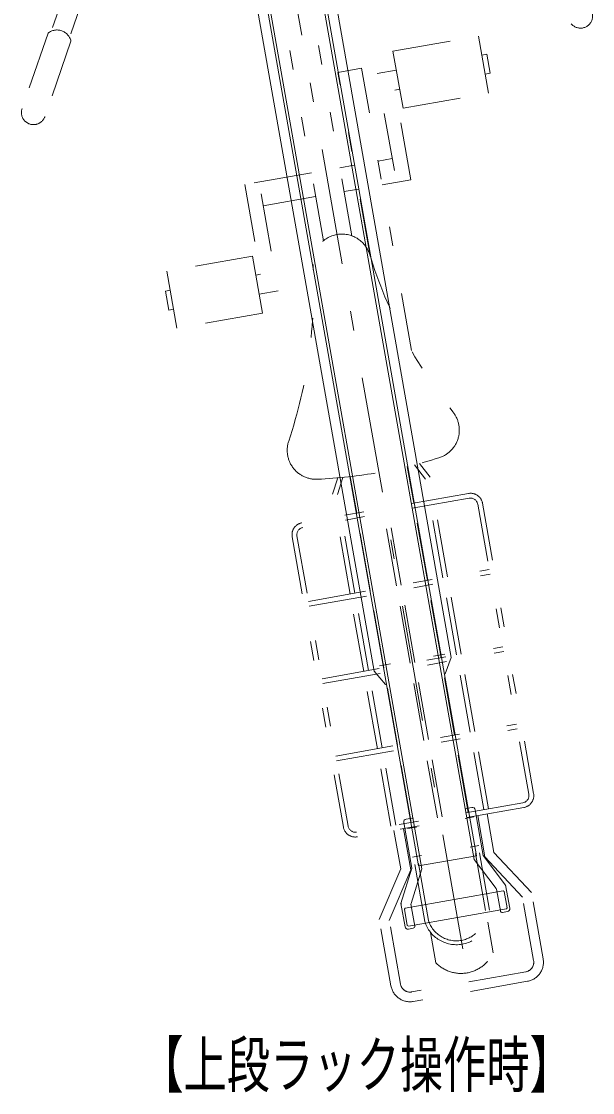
# Model space of a CAD drawing. Units: millimetres, scale not verified. Extents: x -5740 to 6033, y -4020 to 4020.
# Drawn here: x -2704 to -2113, y -2404 to -1295 of the extents above; entities that cross this region are included whole.
import ezdxf
from ezdxf.enums import TextEntityAlignment as Align

# ---------------------------------------------------------------- set-up
doc = ezdxf.new("R2010")
doc.units = ezdxf.units.MM
doc.header["$LTSCALE"] = 10
doc.linetypes.add('USER4', pattern=[24, 12, -5, 2, -5])
doc.linetypes.add('USER6', pattern=[25, 6, -5, 2, -5, 2, -5])
for name, color, linetype, lineweight in [('0-0_0', 7, 'Continuous', 18), ('0-B_2-D', 4, 'USER6', 18), ('0-C_2-F', 3, 'Continuous', 18)]:
    doc.layers.add(name, color=color, linetype=linetype, lineweight=lineweight)
doc.styles.add('ＭＳ ゴシック', font='')
doc.styles.get('ＭＳ ゴシック').set_extended_font_data('MS Gothic')

# ---------------------------------------------------------------- blocks, each defined once
blk = doc.blocks.new('UP-RACK-TOP_5')
at = {"layer": '0-0_0', "color": 3, "linetype": 'USER4'}
for p, q in [((0, -1954.5), (0, 30)), ((-34.34, -1651), (-22.61, -1651)), ((34.34, -1651), (22.61, -1651)), ((-34.8, -1822), (-25.59, -1822)), ((34.8, -1822), (25.59, -1822)), ((-34.8, -1852), (-25.59, -1852)), ((34.8, -1852), (25.59, -1852))]:
    blk.add_line(p, q, dxfattribs=at)
at = {"layer": '0-0_0'}
for p, q in [((-30.5, -112), (-30.5, -1862)), ((-27.5, -112), (-27.5, -1865.5)), ((27.5, -112), (27.5, -1865.5)), ((30.5, -112), (30.5, -1862)), ((-40.5, -124.24), (-40.5, -1655.41)), ((40.5, -124.24), (40.5, -1655.41)), ((-31.5, -1671), (-40.5, -1655.41)), ((31.5, -1671), (40.5, -1655.41)), ((-31.5, -1671), (-30.5, -1671)), ((31.5, -1671), (30.5, -1671)), ((-37.5, -1815), (-37.5, -1863.08)), ((-34.5, -1812), (-28.5, -1812)), ((34.5, -1812), (28.5, -1812)), ((37.5, -1815), (37.5, -1863.08)), ((30.5, -1862), (-30.5, -1862)), ((-37.5, -1863.08), (-55, -1897.08)), ((-27.5, -1865.5), (-44.67, -1898.85)), ((27.5, -1865.5), (44.67, -1898.85)), ((37.5, -1863.08), (55, -1897.08)), ((-55, -1921.5), (-55, -1897.08)), ((-52.5, -1903.5), (-51.5, -1902.5)), ((-52.5, -1920.5), (-52.5, -1903.5)), ((51.5, -1902.5), (-51.5, -1902.5)), ((-45, -1922.5), (-45, -1899.5)), ((45, -1922.5), (45, -1899.5)), ((52.5, -1903.5), (51.5, -1902.5)), ((52.5, -1920.5), (52.5, -1903.5)), ((55, -1921.5), (55, -1897.08)), ((-51.5, -1921.5), (-52.5, -1920.5)), ((-47, -1924.5), (-52, -1924.5)), ((51.5, -1921.5), (-51.5, -1921.5)), ((47, -1924.5), (52, -1924.5)), ((52.5, -1920.5), (51.5, -1921.5))]:
    blk.add_line(p, q, dxfattribs=at)
for centre, radius, start, end in [((-34.5, -1815), 3, 90, 180), ((-28.5, -1813), 1, 0, 90), ((28.5, -1813), 1, 90, 180), ((34.5, -1815), 3, 0, 90), ((-40.5, -1862.35), 3, 332.765, 0), ((-30.5, -1864.77), 3, 332.765, 0), ((30.5, -1864.77), 3, 180, 207.235), ((40.5, -1862.35), 3, 180, 207.235), ((-52, -1897.8), 3, 152.765, 180), ((-42, -1900.23), 3, 152.765, 180), ((42, -1900.23), 3, 0, 27.235), ((52, -1897.8), 3, 0, 27.235), ((-52, -1921.5), 3, 180, 270), ((-47, -1922.5), 2, 270, 0), ((47, -1922.5), 2, 180, 270), ((52, -1921.5), 3, 270, 0)]:
    blk.add_arc(centre, radius, start, end, dxfattribs=at)
blk = doc.blocks.new('UP-CYC-TOP_0')
at = {"layer": '0-B_2-D'}
for p, q in [((-223.6, 1110.01), (-254.7, 1053.93)), ((-206.11, 1100.31), (-237.21, 1044.23)), ((-15, 791.3), (-15, 1100.48)), ((15, 791.3), (15, 1100.48)), ((-258.35, 1052.5), (-298.43, 980.22)), ((-236.48, 1040.37), (-276.57, 968.09)), ((236.48, 1040.37), (276.57, 968.09)), ((180, 912.12), (180, 972.12)), ((55, 960.32), (30, 960.32)), ((30, 767.24), (30, 960.32)), ((55, 663.63), (55, 960.32)), ((70, 952.12), (90, 952.12)), ((70, 850.32), (70, 952.12)), ((180, 952.12), (185, 952.12)), ((185, 932.12), (185, 952.12)), ((85, 932.12), (90, 932.12)), ((180, 932.12), (185, 932.12)), ((90, 912.12), (180, 912.12)), ((30, 862.82), (15, 862.82)), ((70, 862.82), (55, 862.82)), ((-70, 850.32), (-70, 748.53)), ((-70, 837.82), (-15, 837.82)), ((15, 837.82), (30, 837.82)), ((-90, 788.52), (-90, 728.53)), ((-85, 768.53), (-90, 768.53)), ((-180, 748.53), (-185, 748.53)), ((-70, 748.53), (-90, 748.53)), ((-90, 728.53), (-180, 728.53)), ((-46.25, 530.24), (-37.54, 546.74)), ((-30, 507.82), (-30, 546.22)), ((30, 507.82), (30, 546.22)), ((46.25, 530.24), (37.54, 546.74)), ((-46.25, 426.57), (-46.25, 530.24)), ((46.25, 426.57), (46.25, 530.24)), ((87.5, 507.82), (-87.5, 507.82)), ((87.5, 502.82), (-87.5, 502.82)), ((-30, 426.57), (-30, 502.82)), ((-2.5, 426.57), (-2.5, 502.82)), ((2.5, 426.57), (2.5, 502.82)), ((30, 426.57), (30, 502.82)), ((-100, 495.32), (-100, 190.32)), ((-95, 495.32), (-95, 190.32)), ((95, 495.32), (95, 190.32)), ((100, 495.32), (100, 190.32)), ((-95, 426.57), (95, 426.57)), ((-95, 421.57), (95, 421.57)), ((-51.25, 345.32), (-51.25, 421.57)), ((-46.25, 345.32), (-46.25, 421.57)), ((-30, 345.32), (-30, 421.57)), ((-2.5, 345.32), (-2.5, 421.57)), ((2.5, 345.32), (2.5, 421.57)), ((30, 345.32), (30, 421.57)), ((46.25, 345.32), (46.25, 421.57)), ((51.25, 345.32), (51.25, 421.57)), ((-95, 345.32), (95, 345.32)), ((-95, 340.32), (95, 340.32)), ((-51.25, 264.07), (-51.25, 340.32)), ((-46.25, 264.07), (-46.25, 340.32)), ((-30, 264.07), (-30, 340.32)), ((-2.5, 264.07), (-2.5, 340.32)), ((2.5, 264.07), (2.5, 340.32)), ((30, 264.07), (30, 340.32)), ((46.25, 264.07), (46.25, 340.32)), ((51.25, 264.07), (51.25, 340.32)), ((-95, 264.07), (95, 264.07)), ((-95, 259.07), (95, 259.07)), ((-51.25, 182.82), (-51.25, 259.07)), ((-46.25, 182.82), (-46.25, 259.07)), ((-30, 182.82), (-30, 259.07)), ((-2.5, 182.82), (-2.5, 259.07)), ((2.5, 182.82), (2.5, 259.07)), ((30, 182.82), (30, 259.07)), ((46.25, 182.82), (46.25, 259.07)), ((51.25, 182.82), (51.25, 259.07)), ((87.5, 182.82), (-87.5, 182.82)), ((87.5, 177.82), (-87.5, 177.82)), ((-49, 137.42), (-49, 177.82)), ((-39, 134.46), (-39, 177.82)), ((-34, 79.49), (-34, 177.82)), ((-30, 79.62), (-30, 177.82)), ((30, 79.62), (30, 177.82)), ((34, 79.49), (34, 177.82)), ((39, 134.46), (39, 177.82)), ((49, 137.42), (49, 177.82)), ((-49, 137.42), (-80, 89.69)), ((-39, 134.46), (-70, 86.73)), ((39, 134.46), (70, 86.73)), ((49, 137.42), (80, 89.69)), ((-80, 20), (-80, 89.69)), ((80, 20), (80, 89.69)), ((-70, 20), (-70, 86.73)), ((70, 20), (70, 86.73)), ((-30, 35.12), (-30, 67.27)), ((30, 35.12), (30, 67.27)), ((60, 10), (-60, 10)), ((60, 0), (-60, 0))]:
    blk.add_line(p, q, dxfattribs=at)
for points in [[(90, 912.12), (90, 972.12), (180, 972.12)], [(55, 837.82), (85, 837.82), (85, 942.12)], [(-15, 862.82), (-85, 862.82), (-85, 758.53)], [(-90, 788.52), (-180, 788.52), (-180, 728.53)], [(-180, 768.53), (-185, 768.53), (-185, 748.53)], [(-51.25, 426.57), (-51.25, 531.48), (-42.97, 547.17)], [(51.25, 426.57), (51.25, 531.48), (42.97, 547.17)]]:
    blk.add_lwpolyline(points, dxfattribs=at)
for centre, radius, start, end in [((-251.2, 1039.61), 14.73, 2.96272, 119.01704), ((-287.5, 974.16), 12.5, 150.98737, 330.98737), ((287.5, 974.16), 12.5, 209.01263, 29.01263), ((0, 765.32), 30, 7.23254, 172.76746), ((-525.78, 832.04), 500, 331.50226, 352.76733), ((525.78, 832.04), 500, 187.23267, 208.49774), ((-60, 579.17), 30, 151.50269, 262.66589), ((60, 579.17), 30, 277.33411, 28.49731), ((0, 1045.32), 500, 262.66566, 277.33434), ((-87.5, 495.32), 12.5, 90, 180), ((-87.5, 495.32), 7.5, 90, 180), ((87.5, 495.32), 12.5, 0, 90), ((87.5, 495.32), 7.5, 0, 90), ((-87.5, 190.32), 12.5, 180, 270), ((-87.5, 190.32), 7.5, 180, 270), ((87.5, 190.32), 7.5, 270, 0), ((87.5, 190.32), 12.5, 270, 0), ((0, 83.86), 34.28, 187.32401, 352.67599), ((0, 83.86), 30.28, 187.54919, 352.45081), ((0, 55.98), 36.54, 214.81581, 325.18419), ((-60, 20), 20, 180, 270), ((-60, 20), 10, 180, 270), ((60, 20), 10, 270, 0), ((60, 20), 20, 270, 0)]:
    blk.add_arc(centre, radius, start, end, dxfattribs=at)

msp = doc.modelspace()

# ---------------------------------------------------------------- block references
at = {"layer": '0-B_2-D', "rotation": 10}
for name, p in [('UP-RACK-TOP_5', (-2586.25, -330.14)), ('UP-CYC-TOP_0', (-2239.1, -2298.9))]:
    msp.add_blockref(name, p, dxfattribs=at)

# ---------------------------------------------------------------- texts
at = {"layer": '0-C_2-F', "color": 7, "style": 'ＭＳ ゴシック', "width": 0.7}
msp.add_text('【上段ラック操作時】', height=46.89, dxfattribs=at).set_placement((-2580.77, -2412.19), align=Align.BOTTOM_LEFT)

doc.saveas('drawing.dxf')
